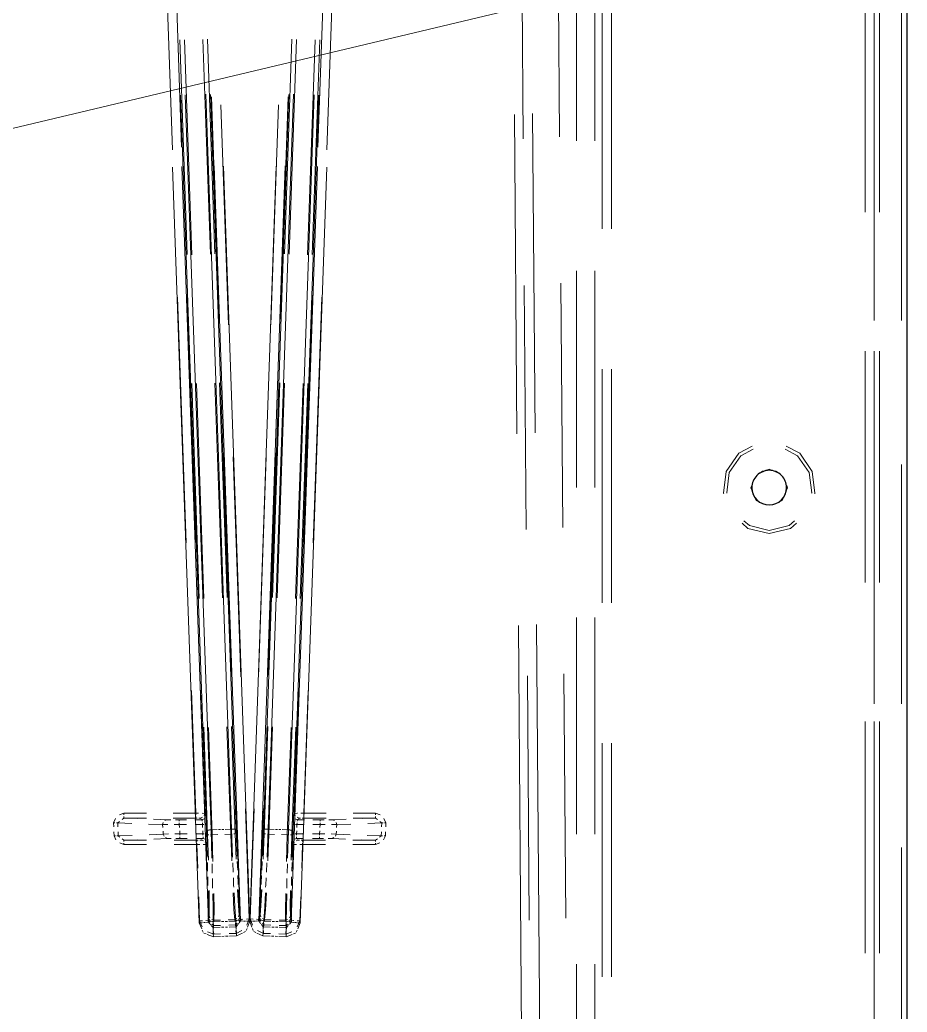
# Model space of a CAD drawing. Header units: millimetres. Extents: x 0 to 1989, y -338 to 950.
# Drawn here: x 1113.3 to 1209.8, y 230 to 338 of the extents above; entities that cross this region are included whole.
import ezdxf

# ---------------------------------------------------------------- set-up
doc = ezdxf.new("R2010")
doc.units = ezdxf.units.MM
doc.layers.add('DETAIL', color=8, linetype='Continuous')
doc.layers.add('FINE', color=9, linetype='Continuous')

msp = doc.modelspace()

# ---------------------------------------------------------------- linework, layer by layer
at = {"layer": 'DETAIL', "lineweight": 25}
for p, q in [((1209.81, 128.08), (1209.81, 894.08)), ((1133.81, 239.83), (1133.81, 240.3)), ((1137.27, 240.42), (1137.31, 239.95)), ((1139.31, 239.95), (1139.35, 240.42)), ((1142.81, 240.3), (1142.81, 239.83))]:
    msp.add_line(p, q, dxfattribs=at)
msp.add_lwpolyline([(1194.81, 285.2, 0.414205), (1196.7, 287.08, 0.414214), (1194.81, 288.97, 0.41423), (1192.92, 287.08, 0.414205)], format="xyb", close=True, dxfattribs=at)
at = {"layer": 'FINE', "lineweight": 9}
for p, q in [((1173.85, 466.29), (1173.85, 324.83)), ((1175.83, 324.83), (1175.83, 466.29)), ((1206.21, 305.25), (1206.21, 461.58)), ((1209.21, 461.58), (1209.21, 305.25)), ((1130.9, 324.11), (1129.96, 350.94)), ((1146.66, 350.94), (1145.72, 324.11)), ((1167.83, 351.58), (1168.05, 325.02)), ((1172.01, 325.25), (1171.79, 351.8)), ((1128.98, 350.56), (1129.91, 323.83)), ((1146.71, 323.83), (1147.64, 350.56)), ((949.35, 287.34), (1200.51, 347.13)), ((1205.23, 317.06), (1205.23, 342.26)), ((1206.23, 342.26), (1206.23, 317.06)), ((1206.81, 317.06), (1206.81, 342.26)), ((1176.65, 315.24), (1176.65, 340.68)), ((1177.64, 340.68), (1177.64, 315.24)), ((1130.7, 335.8), (1131.52, 312.43)), ((1132.02, 312.42), (1131.2, 335.79)), ((1133.22, 335.84), (1134.03, 312.48)), ((1134.53, 312.51), (1133.72, 335.87)), ((1142.9, 335.87), (1142.09, 312.51)), ((1142.59, 312.48), (1143.4, 335.84)), ((1145.42, 335.79), (1144.6, 312.42)), ((1145.11, 312.43), (1145.92, 335.8)), ((1133.6, 249.81), (1130.79, 329.79)), ((1131.29, 329.82), (1134.1, 249.85)), ((1136.32, 249.93), (1133.54, 329.88)), ((1134.04, 329.87), (1136.82, 249.92)), ((1134.14, 329.61), (1134.98, 305.41)), ((1139.8, 249.92), (1142.58, 329.87)), ((1143.08, 329.88), (1140.3, 249.93)), ((1141.64, 305.41), (1142.48, 329.61)), ((1142.52, 249.85), (1145.33, 329.82)), ((1145.83, 329.79), (1143.02, 249.81)), ((1136.01, 304.8), (1135.17, 328.73)), ((1141.45, 328.73), (1140.61, 304.8)), ((1167.36, 292.93), (1167.09, 327.66)), ((1169.07, 327.77), (1169.34, 293.04)), ((1132.81, 239.74), (1129.93, 321.93)), ((1130.93, 322.03), (1133.81, 239.83)), ((1137.31, 239.95), (1134.45, 322.09)), ((1135.45, 322.07), (1138.31, 239.93)), ((1138.31, 239.93), (1141.17, 322.07)), ((1142.17, 322.09), (1139.31, 239.95)), ((1142.81, 239.83), (1145.69, 322.03)), ((1146.69, 321.93), (1143.81, 239.74)), ((1173.85, 310.68), (1173.85, 287.11)), ((1175.83, 287.11), (1175.83, 310.68)), ((1168.17, 309.09), (1168.38, 282.53)), ((1172.35, 282.76), (1172.13, 309.32)), ((1130.47, 307.79), (1131.41, 281.07)), ((1132.4, 281.17), (1131.46, 308.01)), ((1145.16, 308.01), (1144.22, 281.17)), ((1145.21, 281.07), (1146.15, 307.79)), ((1205.23, 276.75), (1205.23, 301.94)), ((1206.23, 301.94), (1206.23, 276.75)), ((1206.81, 276.75), (1206.81, 301.94)), ((1176.65, 274.55), (1176.65, 299.98)), ((1177.64, 299.98), (1177.64, 274.55)), ((1132.01, 298.41), (1132.82, 275.04)), ((1133.32, 275.03), (1132.51, 298.4)), ((1134.52, 298.46), (1135.34, 275.09)), ((1135.84, 275.13), (1135.02, 298.5)), ((1141.6, 298.5), (1140.78, 275.13)), ((1141.28, 275.09), (1142.1, 298.46)), ((1144.11, 298.4), (1143.3, 275.03)), ((1143.8, 275.04), (1144.62, 298.41)), ((1135.49, 290.89), (1136.33, 266.7)), ((1137.34, 266.5), (1136.51, 290.44)), ((1140.11, 290.44), (1139.28, 266.5)), ((1140.29, 266.7), (1141.13, 290.89)), ((1206.21, 263.56), (1206.21, 289.62)), ((1209.21, 289.62), (1209.21, 263.56)), ((1194.81, 289.08), (1193.63, 288.59)), ((1195.99, 288.59), (1194.81, 289.08)), ((1168.36, 167.9), (1167.53, 272.09)), ((1173.85, 272.96), (1173.85, 249.38)), ((1175.83, 249.38), (1175.83, 272.96)), ((1172.68, 240.27), (1172.47, 266.83)), ((1168.51, 266.6), (1168.72, 240.05)), ((1133.44, 251.65), (1132.97, 265.07)), ((1205.23, 236.43), (1205.23, 261.63)), ((1206.23, 261.63), (1206.23, 236.43)), ((1206.81, 236.43), (1206.81, 261.63)), ((1133.31, 261.02), (1133.72, 249.33)), ((1134.22, 249.32), (1133.81, 261.01)), ((1135.83, 261.07), (1136.24, 249.39)), ((1136.73, 249.44), (1136.33, 261.12)), ((1140.29, 261.12), (1139.89, 249.44)), ((1142.81, 261.01), (1142.4, 249.32)), ((1142.9, 249.33), (1143.31, 261.02)), ((1176.65, 233.86), (1176.65, 259.29)), ((1177.64, 259.29), (1177.64, 233.86)), ((1124.62, 251.67), (1124.14, 251.48)), ((1124.62, 251.67), (1124.62, 251.5)), ((1127.07, 251.67), (1124.62, 251.67)), ((1132.44, 251.67), (1132.44, 251.5)), ((1132.75, 251.67), (1132.44, 251.67)), ((1133.44, 251.65), (1133.35, 251.42)), ((1133.5, 251.59), (1133.44, 251.65)), ((1133.62, 251.47), (1133.57, 251.52)), ((1138.26, 240.17), (1137.84, 252.14)), ((1138.78, 252.14), (1138.36, 240.17)), ((1143.05, 251.52), (1143, 251.47)), ((1143.18, 251.65), (1143.27, 251.42)), ((1144.18, 251.67), (1143.87, 251.67)), ((1144.18, 251.5), (1144.18, 251.67)), ((1152, 251.67), (1149.55, 251.67)), ((1152, 251.5), (1152, 251.67)), ((1152.48, 251.48), (1152, 251.67)), ((1123.71, 251.1), (1123.5, 250.62)), ((1123.5, 250.62), (1123.64, 250.62)), ((1123.5, 250.62), (1123.52, 250.18)), ((1123.81, 250.62), (1123.96, 250.62)), ((1123.96, 250.62), (1124.16, 250.78)), ((1123.96, 250.62), (1125.48, 250.56)), ((1123.97, 250.18), (1123.96, 250.62)), ((1124.42, 250.98), (1124.62, 251.14)), ((1126.08, 251.08), (1124.62, 251.14)), ((1124.62, 251.14), (1127.07, 251.14)), ((1127.31, 250.49), (1128.84, 250.44)), ((1129.29, 250.96), (1127.83, 251.02)), ((1128.84, 250.44), (1128.91, 250.66)), ((1128.84, 250.44), (1128.86, 250.11)), ((1128.84, 250.44), (1129.41, 250.44)), ((1129.08, 250.86), (1129.29, 250.96)), ((1129.72, 250.96), (1129.29, 250.96)), ((1130, 251.14), (1132.44, 251.14)), ((1130.09, 250.44), (1130.65, 250.45)), ((1130.65, 250.95), (1130.23, 250.95)), ((1131.43, 250.95), (1130.65, 250.95)), ((1130.65, 250.45), (1130.65, 250.61)), ((1130.65, 250.45), (1131.44, 250.45)), ((1130.67, 250.13), (1130.65, 250.45)), ((1133.13, 250.95), (1132.35, 250.95)), ((1132.44, 251.14), (1132.59, 251.14)), ((1132.78, 251.13), (1132.94, 251.13)), ((1133.16, 251.23), (1132.94, 251.13)), ((1132.94, 251.13), (1133, 251.07)), ((1133.07, 251.01), (1133.13, 250.95)), ((1133.35, 251.04), (1133.13, 250.95)), ((1133.13, 250.95), (1133.14, 250.79)), ((1133.16, 250.61), (1133.18, 250.45)), ((1133.18, 250.45), (1133.33, 250.45)), ((1133.62, 251.47), (1133.54, 251.24)), ((1133.68, 250.47), (1133.66, 250.78)), ((1133.69, 250.15), (1133.68, 250.47)), ((1142.94, 250.47), (1142.93, 250.15)), ((1142.96, 250.78), (1142.94, 250.47)), ((1143, 251.47), (1143.08, 251.24)), ((1143.27, 251.04), (1143.5, 250.95)), ((1143.29, 250.45), (1143.44, 250.45)), ((1143.43, 250.13), (1143.44, 250.45)), ((1143.44, 250.45), (1143.46, 250.61)), ((1144.23, 250.45), (1143.44, 250.45)), ((1143.46, 251.23), (1143.68, 251.13)), ((1143.48, 250.79), (1143.5, 250.95)), ((1143.5, 250.95), (1143.55, 251.01)), ((1143.5, 250.95), (1144.27, 250.95)), ((1143.62, 251.07), (1143.68, 251.13)), ((1143.68, 251.13), (1143.84, 251.13)), ((1144.03, 251.14), (1144.18, 251.14)), ((1144.18, 251.14), (1146.62, 251.14)), ((1145.97, 250.45), (1145.18, 250.45)), ((1145.19, 250.95), (1145.97, 250.95)), ((1145.95, 250.13), (1145.97, 250.45)), ((1145.97, 250.95), (1146.39, 250.95)), ((1145.97, 250.45), (1145.97, 250.61)), ((1146.53, 250.44), (1145.97, 250.45)), ((1146.9, 250.96), (1147.33, 250.96)), ((1147.78, 250.44), (1147.21, 250.44)), ((1147.33, 250.96), (1148.79, 251.02)), ((1147.54, 250.86), (1147.33, 250.96)), ((1147.78, 250.44), (1147.71, 250.66)), ((1147.78, 250.44), (1147.76, 250.11)), ((1149.31, 250.49), (1147.78, 250.44)), ((1149.55, 251.14), (1152, 251.14)), ((1150.54, 251.08), (1152, 251.14)), ((1152.67, 250.62), (1151.14, 250.56)), ((1152, 251.14), (1152.21, 250.98)), ((1152.46, 250.78), (1152.67, 250.62)), ((1152.67, 250.62), (1152.65, 250.18)), ((1152.67, 250.62), (1152.81, 250.62)), ((1153.12, 250.62), (1152.91, 251.1)), ((1152.98, 250.62), (1153.12, 250.62)), ((1153.1, 250.18), (1153.12, 250.62)), ((1123.54, 249.65), (1123.55, 249.2)), ((1124.01, 249.2), (1123.99, 249.65)), ((1128.9, 249.39), (1127.37, 249.33)), ((1128.88, 249.72), (1128.9, 249.39)), ((1129.47, 249.41), (1128.9, 249.39)), ((1128.99, 249.19), (1128.9, 249.39)), ((1130.72, 249.43), (1130.15, 249.42)), ((1130.72, 249.43), (1130.7, 249.75)), ((1131.5, 249.43), (1130.72, 249.43)), ((1130.72, 249.28), (1130.72, 249.43)), ((1133.21, 249.43), (1132.43, 249.43)), ((1133.2, 249.75), (1133.21, 249.43)), ((1133.21, 249.43), (1133.37, 249.44)), ((1133.21, 249.43), (1133.22, 249.28)), ((1133.69, 246.9), (1133.6, 249.81)), ((1133.71, 249.45), (1133.7, 249.77)), ((1133.72, 249.14), (1133.71, 249.45)), ((1133.83, 249.84), (1133.78, 249.84)), ((1133.91, 249.84), (1133.86, 249.84)), ((1134.1, 249.85), (1133.94, 249.85)), ((1134.1, 249.85), (1134.78, 249.88)), ((1134.1, 249.85), (1134.2, 246.79)), ((1134.91, 249.88), (1135.14, 249.89)), ((1135.28, 249.9), (1135.5, 249.9)), ((1135.61, 249.37), (1136.24, 249.39)), ((1135.64, 249.91), (1136.32, 249.93)), ((1136.24, 249.39), (1136.39, 249.4)), ((1136.24, 249.39), (1136.35, 246.49)), ((1136.47, 249.94), (1136.32, 249.93)), ((1136.43, 246.87), (1136.32, 249.93)), ((1136.55, 249.94), (1136.5, 249.94)), ((1136.64, 249.94), (1136.59, 249.94)), ((1136.84, 246.68), (1136.73, 249.44)), ((1136.82, 249.92), (1136.93, 247.01)), ((1139.69, 247.01), (1139.8, 249.92)), ((1139.89, 249.44), (1139.78, 246.68)), ((1140.03, 249.94), (1139.98, 249.94)), ((1140.12, 249.94), (1140.07, 249.94)), ((1140.3, 249.93), (1140.15, 249.94)), ((1140.3, 249.93), (1140.19, 246.87)), ((1140.23, 249.4), (1140.38, 249.39)), ((1140.27, 246.49), (1140.38, 249.39)), ((1140.3, 249.93), (1140.98, 249.91)), ((1141.12, 249.9), (1141.34, 249.9)), ((1141.48, 249.89), (1141.71, 249.88)), ((1141.84, 249.88), (1142.52, 249.85)), ((1142.42, 246.79), (1142.52, 249.85)), ((1142.68, 249.85), (1142.52, 249.85)), ((1142.76, 249.84), (1142.71, 249.84)), ((1142.84, 249.84), (1142.79, 249.84)), ((1142.91, 249.45), (1142.9, 249.14)), ((1142.92, 249.77), (1142.91, 249.45)), ((1143.02, 249.81), (1142.93, 246.9)), ((1143.25, 249.44), (1143.41, 249.43)), ((1143.4, 249.28), (1143.41, 249.43)), ((1143.41, 249.43), (1143.42, 249.75)), ((1143.41, 249.43), (1144.19, 249.43)), ((1145.12, 249.43), (1145.9, 249.43)), ((1145.9, 249.43), (1145.92, 249.75)), ((1145.9, 249.43), (1146.47, 249.42)), ((1145.9, 249.28), (1145.9, 249.43)), ((1147.15, 249.41), (1147.72, 249.39)), ((1147.63, 249.19), (1147.72, 249.39)), ((1147.74, 249.72), (1147.72, 249.39)), ((1147.72, 249.39), (1149.25, 249.33)), ((1152.63, 249.65), (1152.61, 249.2)), ((1153.07, 249.2), (1153.08, 249.65)), ((1123.55, 249.2), (1123.7, 249.21)), ((1123.55, 249.2), (1123.76, 248.77)), ((1123.87, 249.21), (1124.01, 249.2)), ((1125.54, 249.26), (1124.01, 249.2)), ((1124.2, 249.06), (1124.01, 249.2)), ((1124.62, 248.74), (1124.43, 248.88)), ((1124.62, 248.74), (1126.1, 248.79)), ((1127.1, 248.74), (1124.62, 248.74)), ((1124.62, 248.41), (1124.62, 248.27)), ((1127.88, 248.86), (1129.36, 248.92)), ((1129.36, 248.92), (1129.16, 249.01)), ((1129.36, 248.92), (1129.78, 248.92)), ((1132.56, 248.74), (1130.08, 248.74)), ((1130.29, 248.93), (1130.72, 248.93)), ((1130.72, 248.93), (1131.5, 248.93)), ((1132.71, 248.74), (1132.56, 248.74)), ((1132.56, 248.41), (1132.56, 248.27)), ((1133.06, 248.75), (1132.9, 248.74)), ((1133.11, 248.81), (1133.06, 248.75)), ((1133.06, 248.75), (1133.27, 248.66)), ((1133.23, 249.09), (1133.23, 248.93)), ((1133.23, 248.93), (1133.45, 248.84)), ((1133.46, 248.48), (1133.56, 248.27)), ((1133.64, 248.66), (1133.73, 248.45)), ((1133.72, 249.33), (1133.81, 246.57)), ((1134.06, 249.32), (1134.22, 249.32)), ((1134.22, 249.32), (1134.85, 249.34)), ((1134.31, 246.42), (1134.22, 249.32)), ((1142.4, 249.32), (1141.77, 249.34)), ((1142.4, 249.32), (1142.31, 246.42)), ((1142.4, 249.32), (1142.56, 249.32)), ((1142.81, 246.57), (1142.9, 249.33)), ((1142.89, 248.45), (1142.98, 248.66)), ((1142.89, 248.45), (1142.94, 248.39)), ((1143.06, 248.27), (1143.16, 248.48)), ((1143.17, 248.84), (1143.39, 248.93)), ((1143.35, 248.66), (1143.56, 248.75)), ((1143.39, 248.93), (1143.39, 249.09)), ((1144.17, 248.93), (1143.39, 248.93)), ((1143.44, 248.87), (1143.39, 248.93)), ((1143.56, 248.75), (1143.51, 248.81)), ((1143.72, 248.74), (1143.56, 248.75)), ((1144.06, 248.74), (1143.91, 248.74)), ((1146.54, 248.74), (1144.06, 248.74)), ((1144.06, 248.41), (1144.06, 248.27)), ((1145.9, 248.93), (1145.12, 248.93)), ((1146.33, 248.93), (1145.9, 248.93)), ((1147.26, 248.92), (1146.84, 248.92)), ((1147.26, 248.92), (1147.46, 249.01)), ((1148.74, 248.86), (1147.26, 248.92)), ((1152, 248.74), (1149.52, 248.74)), ((1152, 248.74), (1150.52, 248.79)), ((1151.08, 249.26), (1152.61, 249.2)), ((1152.19, 248.88), (1152, 248.74)), ((1152, 248.27), (1152.45, 248.43)), ((1152, 248.41), (1152, 248.27)), ((1152.61, 249.2), (1152.42, 249.06)), ((1152.61, 249.2), (1152.76, 249.21)), ((1152.86, 248.77), (1153.07, 249.2)), ((1152.93, 249.21), (1153.07, 249.2)), ((1132.56, 248.27), (1132.87, 248.27)), ((1143.75, 248.27), (1144.06, 248.27)), ((1149.52, 248.27), (1152, 248.27)), ((1206.21, 221.88), (1206.21, 247.93)), ((1209.21, 247.93), (1209.21, 221.88)), ((1133.73, 245.35), (1133.71, 246.32)), ((1134.21, 246.18), (1134.24, 245.16)), ((1136.5, 245.24), (1136.46, 246.26)), ((1136.95, 246.43), (1137, 245.46)), ((1139.62, 245.46), (1139.67, 246.43)), ((1140.16, 246.26), (1140.12, 245.24)), ((1142.38, 245.16), (1142.41, 246.18)), ((1142.91, 246.32), (1142.89, 245.35)), ((1143.77, 239.98), (1143.86, 242.57)), ((1132.81, 239.74), (1133.12, 239.76)), ((1133.09, 239.08), (1132.81, 239.74)), ((1133.16, 239.98), (1132.85, 239.98)), ((1133.18, 239.76), (1133.28, 239.77)), ((1133.34, 239.77), (1133.44, 239.77)), ((1133.91, 240.1), (1133.81, 240.3)), ((1133.81, 239.83), (1133.96, 239.65)), ((1134.01, 239.8), (1133.85, 239.96)), ((1133.89, 240.51), (1133.88, 240.34)), ((1133.89, 240.51), (1133.99, 240.29)), ((1133.97, 239.99), (1133.93, 240.06)), ((1134.07, 239.94), (1134, 239.97)), ((1134.33, 239.85), (1134.12, 239.92)), ((1134.19, 240.11), (1134.41, 240.03)), ((1135.08, 239.88), (1134.33, 239.85)), ((1134.33, 239.85), (1134.33, 239.66)), ((1134.4, 239.85), (1134.41, 240.03)), ((1135.12, 240.05), (1134.41, 240.03)), ((1135.48, 239.89), (1135.23, 239.88)), ((1135.88, 239.9), (1135.63, 239.9)), ((1136.69, 240.11), (1135.98, 240.08)), ((1136.79, 239.94), (1136.03, 239.91)), ((1136.69, 240.11), (1136.91, 240.21)), ((1136.69, 240.11), (1136.72, 239.93)), ((1136.76, 239.71), (1136.78, 239.53)), ((1136.93, 239.7), (1136.78, 239.53)), ((1136.99, 240.03), (1136.79, 239.94)), ((1136.8, 239.75), (1136.79, 239.94)), ((1136.81, 239.65), (1136.81, 239.71)), ((1137.11, 240.08), (1137.04, 240.05)), ((1137.09, 240.4), (1137.18, 240.62)), ((1137.09, 239.65), (1137.14, 239.72)), ((1137.26, 240.08), (1137.11, 239.91)), ((1137.17, 240.17), (1137.14, 240.1)), ((1137.17, 239.76), (1137.31, 239.95)), ((1137.2, 240.45), (1137.18, 240.62)), ((1137.27, 240.42), (1137.18, 240.21)), ((1137.78, 239.92), (1137.68, 239.92)), ((1137.94, 239.92), (1137.84, 239.92)), ((1137.95, 240.15), (1138.26, 240.17)), ((1138.31, 239.93), (1138, 239.93)), ((1138.01, 239.49), (1138.26, 240.17)), ((1138.31, 239.93), (1138.07, 239.26)), ((1138.31, 239.93), (1138.62, 239.93)), ((1138.55, 239.26), (1138.31, 239.93)), ((1138.67, 240.15), (1138.36, 240.17)), ((1138.36, 240.17), (1138.61, 239.49)), ((1138.68, 239.92), (1138.78, 239.92)), ((1138.84, 239.92), (1138.95, 239.92)), ((1139.31, 239.95), (1139.46, 239.76)), ((1139.44, 240.21), (1139.35, 240.42)), ((1139.51, 239.91), (1139.36, 240.08)), ((1139.45, 240.62), (1139.42, 240.45)), ((1139.45, 240.62), (1139.53, 240.4)), ((1139.48, 240.1), (1139.45, 240.17)), ((1139.48, 239.72), (1139.53, 239.65)), ((1139.58, 240.05), (1139.51, 240.08)), ((1139.83, 239.94), (1139.63, 240.03)), ((1139.84, 239.53), (1139.69, 239.7)), ((1139.71, 240.21), (1139.93, 240.11)), ((1139.81, 239.71), (1139.81, 239.65)), ((1139.83, 239.94), (1139.82, 239.75)), ((1140.59, 239.91), (1139.83, 239.94)), ((1139.84, 239.53), (1139.86, 239.71)), ((1139.9, 239.93), (1139.93, 240.11)), ((1139.93, 240.11), (1140.64, 240.08)), ((1140.99, 239.9), (1140.74, 239.9)), ((1141.39, 239.88), (1141.14, 239.89)), ((1141.5, 240.05), (1142.21, 240.03)), ((1142.29, 239.85), (1141.54, 239.88)), ((1142.21, 240.03), (1142.43, 240.11)), ((1142.21, 240.03), (1142.23, 239.85)), ((1142.5, 239.92), (1142.29, 239.85)), ((1142.29, 239.66), (1142.29, 239.85)), ((1142.62, 239.97), (1142.55, 239.94)), ((1142.77, 239.96), (1142.61, 239.8)), ((1142.63, 240.29), (1142.73, 240.51)), ((1142.69, 240.06), (1142.65, 239.99)), ((1142.66, 239.65), (1142.81, 239.83)), ((1142.81, 240.3), (1142.71, 240.1)), ((1142.74, 240.34), (1142.73, 240.51)), ((1143.28, 239.77), (1143.18, 239.77)), ((1143.44, 239.76), (1143.34, 239.77)), ((1143.46, 239.98), (1143.77, 239.98)), ((1143.48, 239.32), (1143.77, 239.98)), ((1143.81, 239.74), (1143.51, 239.76)), ((1143.81, 239.74), (1143.53, 239.08)), ((1133.25, 238.73), (1133.15, 238.95)), ((1133.56, 238.55), (1133.33, 238.63)), ((1133.72, 238.77), (1134.39, 238.51)), ((1134, 239.61), (1134.05, 239.55)), ((1134.08, 239.51), (1134.13, 239.45)), ((1134.16, 239.41), (1134.32, 239.23)), ((1134.36, 239.45), (1134.2, 239.61)), ((1134.33, 239.52), (1134.32, 239.46)), ((1134.32, 239.42), (1134.32, 239.23)), ((1134.32, 239.23), (1135.09, 239.26)), ((1134.33, 238.92), (1134.32, 239.23)), ((1134.33, 239.62), (1134.33, 239.56)), ((1134.34, 238.6), (1134.34, 238.7)), ((1134.36, 239.45), (1134.38, 239.63)), ((1135.12, 239.47), (1134.36, 239.45)), ((1134.36, 239.45), (1134.37, 239.15)), ((1134.38, 238.8), (1134.39, 238.51)), ((1135.25, 239.26), (1135.5, 239.27)), ((1135.66, 239.28), (1135.91, 239.29)), ((1136.78, 239.53), (1136.03, 239.5)), ((1136.06, 238.57), (1136.82, 238.6)), ((1136.07, 239.29), (1136.84, 239.32)), ((1136.78, 239.53), (1136.8, 239.24)), ((1136.82, 239.55), (1136.81, 239.61)), ((1136.81, 238.89), (1136.82, 238.6)), ((1136.84, 239.32), (1136.82, 239.51)), ((1136.82, 238.6), (1137.47, 238.9)), ((1136.84, 239.32), (1136.98, 239.51)), ((1136.85, 239.01), (1136.84, 239.32)), ((1136.86, 238.69), (1136.86, 238.79)), ((1136.87, 238.32), (1136.86, 238.63)), ((1137.52, 238.63), (1136.87, 238.32)), ((1137.01, 239.55), (1137.06, 239.61)), ((1137.86, 238.79), (1137.65, 238.69)), ((1138.02, 239.12), (1137.94, 238.9)), ((1138.68, 238.9), (1138.6, 239.12)), ((1138.97, 238.69), (1138.76, 238.79)), ((1139.75, 238.32), (1139.1, 238.63)), ((1139.15, 238.9), (1139.8, 238.6)), ((1139.56, 239.61), (1139.61, 239.55)), ((1139.64, 239.51), (1139.78, 239.32)), ((1139.75, 238.32), (1139.76, 238.63)), ((1139.76, 238.69), (1139.76, 238.79)), ((1139.77, 239.01), (1139.78, 239.32)), ((1139.8, 239.51), (1139.78, 239.32)), ((1139.78, 239.32), (1140.55, 239.29)), ((1139.81, 239.61), (1139.8, 239.55)), ((1139.81, 238.89), (1139.8, 238.6)), ((1139.8, 238.6), (1140.56, 238.57)), ((1139.84, 239.53), (1139.82, 239.24)), ((1140.59, 239.5), (1139.84, 239.53)), ((1140.71, 239.29), (1140.96, 239.28)), ((1141.12, 239.27), (1141.37, 239.26)), ((1142.26, 239.45), (1141.5, 239.47)), ((1141.53, 239.26), (1142.3, 239.23)), ((1142.24, 238.8), (1142.23, 238.51)), ((1142.23, 238.51), (1142.9, 238.77)), ((1142.24, 239.63), (1142.26, 239.45)), ((1142.26, 239.45), (1142.25, 239.15)), ((1142.42, 239.61), (1142.26, 239.45)), ((1142.28, 238.6), (1142.28, 238.7)), ((1142.29, 239.56), (1142.29, 239.62)), ((1142.29, 238.92), (1142.3, 239.23)), ((1142.3, 239.46), (1142.3, 239.52)), ((1142.3, 239.23), (1142.3, 239.42)), ((1142.3, 239.23), (1142.46, 239.41)), ((1142.49, 239.45), (1142.54, 239.51)), ((1142.57, 239.55), (1142.62, 239.61)), ((1143.29, 238.63), (1143.06, 238.55)), ((1143.47, 238.95), (1143.37, 238.73)), ((1134.36, 238.23), (1133.69, 238.49)), ((1134.36, 238.23), (1134.34, 238.54)), ((1135.13, 238.26), (1134.36, 238.23)), ((1134.39, 238.51), (1135.15, 238.54)), ((1135.54, 238.28), (1135.28, 238.27)), ((1135.95, 238.29), (1135.69, 238.28)), ((1136.87, 238.32), (1136.1, 238.3)), ((1140.52, 238.3), (1139.75, 238.32)), ((1140.93, 238.28), (1140.67, 238.29)), ((1141.34, 238.27), (1141.08, 238.28)), ((1141.47, 238.54), (1142.23, 238.51)), ((1142.27, 238.23), (1141.49, 238.26)), ((1142.27, 238.23), (1142.28, 238.54)), ((1142.93, 238.49), (1142.27, 238.23)), ((1173.85, 235.24), (1173.85, 164.51)), ((1175.83, 164.51), (1175.83, 235.24))]:
    msp.add_line(p, q, dxfattribs=at)
for points in [[(1189.86, 286.43), (1189.85, 286.48), (1190.14, 288.85), (1191.49, 290.82), (1192.95, 291.59)], [(1196.67, 291.59), (1198.13, 290.82), (1199.49, 288.85), (1199.77, 286.48), (1199.76, 286.43)], [(1190.21, 286.48), (1190.19, 286.52), (1190.46, 288.73), (1191.73, 290.56), (1193.08, 291.27)], [(1196.54, 291.27), (1197.89, 290.56), (1199.16, 288.73), (1199.43, 286.52), (1199.41, 286.48)], [(1192.91, 287.32), (1192.81, 287.08), (1193.4, 285.67), (1194.1, 285.37)], [(1195.52, 285.37), (1196.22, 285.67), (1196.81, 287.08), (1196.71, 287.32)], [(1194.81, 282.08), (1192.49, 282.65), (1191.85, 283.22)], [(1194.81, 282.43), (1192.65, 282.96), (1192.06, 283.49)], [(1197.56, 283.49), (1196.97, 282.96), (1194.81, 282.43)], [(1197.77, 283.22), (1197.13, 282.65), (1194.81, 282.08)], [(1169.51, 272.2), (1170.34, 168.02), (1171.42, 166.94)], [(1131.97, 265.03), (1132.44, 251.67), (1130, 251.67)], [(1143.65, 265.07), (1143.18, 251.65), (1143.12, 251.59)], [(1146.62, 251.67), (1144.18, 251.67), (1144.65, 265.03)], [(1141.01, 249.37), (1140.38, 249.39), (1140.79, 261.07)], [(1133.44, 251.65), (1133.14, 251.67), (1133.13, 251.67)], [(1136.84, 252.18), (1137.26, 240.08), (1137.23, 240.25)], [(1139.39, 240.25), (1139.36, 240.08), (1139.78, 252.18)], [(1143.49, 251.67), (1143.48, 251.67), (1143.18, 251.65)], [(1124.62, 251.3), (1124.62, 251.3), (1124.62, 251.14)], [(1130.65, 250.79), (1130.65, 250.8), (1130.65, 250.95)], [(1132.39, 250.45), (1133.18, 250.45), (1133.19, 250.13)], [(1132.44, 251.3), (1132.44, 251.3), (1132.44, 251.14)], [(1133.52, 250.46), (1133.53, 250.46), (1133.68, 250.47)], [(1133.65, 251.15), (1133.65, 251.17), (1133.62, 251.47)], [(1142.94, 250.47), (1143.09, 250.46), (1143.1, 250.46)], [(1143, 251.47), (1142.97, 251.17), (1142.97, 251.15)], [(1144.18, 251.14), (1144.18, 251.3), (1144.18, 251.3)], [(1145.97, 250.79), (1145.97, 250.8), (1145.97, 250.95)], [(1152, 251.14), (1152, 251.3), (1152, 251.3)], [(1133.56, 249.44), (1133.57, 249.44), (1133.71, 249.45)], [(1133.75, 249.83), (1133.75, 249.83), (1133.6, 249.81)], [(1136.58, 249.41), (1136.59, 249.41), (1136.73, 249.44)], [(1136.82, 249.92), (1136.67, 249.94), (1136.67, 249.94)], [(1139.95, 249.94), (1139.95, 249.94), (1139.8, 249.92)], [(1139.89, 249.44), (1140.03, 249.41), (1140.04, 249.41)], [(1143.02, 249.81), (1142.87, 249.83), (1142.87, 249.83)], [(1142.91, 249.45), (1143.06, 249.44), (1143.06, 249.44)], [(1124.17, 248.43), (1124.62, 248.27), (1127.1, 248.27)], [(1124.62, 248.74), (1124.62, 248.6), (1124.62, 248.59)], [(1130.72, 248.93), (1130.72, 249.08), (1130.72, 249.09)], [(1132.45, 248.93), (1133.23, 248.93), (1133.18, 248.87)], [(1132.56, 248.74), (1132.56, 248.6), (1132.56, 248.59)], [(1133.65, 245.67), (1133.56, 248.27), (1133.61, 248.32)], [(1133.68, 248.39), (1133.73, 248.45), (1133.73, 248.75), (1133.73, 248.76)], [(1133.72, 249.33), (1133.87, 249.32), (1133.87, 249.32)], [(1142.75, 249.32), (1142.75, 249.32), (1142.9, 249.33)], [(1142.89, 248.76), (1142.89, 248.75), (1142.89, 248.45)], [(1143.01, 248.32), (1143.06, 248.27), (1142.97, 245.67)], [(1144.06, 248.74), (1144.06, 248.6), (1144.06, 248.59)], [(1145.9, 248.93), (1145.9, 249.08), (1145.9, 249.09)], [(1152, 248.74), (1152, 248.6), (1152, 248.59)], [(1130.08, 248.27), (1132.56, 248.27), (1132.65, 245.68)], [(1133.24, 248.27), (1133.26, 248.27), (1133.56, 248.27)], [(1143.06, 248.27), (1143.36, 248.27), (1143.38, 248.27)], [(1143.97, 245.68), (1144.06, 248.27), (1146.54, 248.27)], [(1133.77, 243.79), (1133.77, 244.02), (1133.75, 244.76)], [(1134.26, 244.55), (1134.28, 243.76), (1134.28, 243.53)], [(1136.58, 243.61), (1136.56, 243.85), (1136.53, 244.63)], [(1137.02, 244.88), (1137.05, 244.14), (1137.07, 243.91)], [(1139.55, 243.91), (1139.57, 244.14), (1139.6, 244.88)], [(1140.09, 244.63), (1140.06, 243.85), (1140.04, 243.61)], [(1142.34, 243.53), (1142.34, 243.76), (1142.36, 244.55)], [(1142.87, 244.76), (1142.85, 244.02), (1142.85, 243.79)], [(1133.81, 240.3), (1133.81, 241.78), (1133.78, 243.21)], [(1133.89, 243.26), (1133.91, 241.5), (1133.89, 240.51)], [(1134.3, 242.91), (1134.32, 241.41), (1134.33, 239.85)], [(1134.41, 240.03), (1134.43, 241.07), (1134.4, 242.93)], [(1136.5, 243.01), (1136.6, 241.15), (1136.69, 240.11)], [(1136.79, 239.94), (1136.68, 241.49), (1136.61, 243)], [(1137.18, 240.62), (1137.09, 241.61), (1136.99, 243.37)], [(1137.1, 243.33), (1137.17, 241.9), (1137.27, 240.42)], [(1139.35, 240.42), (1139.45, 241.9), (1139.52, 243.33)], [(1139.63, 243.37), (1139.53, 241.61), (1139.45, 240.62)], [(1140.01, 243), (1139.94, 241.49), (1139.83, 239.94)], [(1139.93, 240.11), (1140.02, 241.15), (1140.12, 243.01)], [(1142.22, 242.93), (1142.19, 241.07), (1142.21, 240.03)], [(1142.29, 239.85), (1142.3, 241.41), (1142.33, 242.91)], [(1142.73, 240.51), (1142.71, 241.5), (1142.73, 243.26)], [(1142.84, 243.21), (1142.81, 241.78), (1142.81, 240.3)], [(1132.76, 242.57), (1132.85, 239.98), (1133.14, 239.32)], [(1133.86, 240.13), (1133.85, 239.96), (1133.76, 242.56)], [(1142.87, 242.56), (1142.77, 239.96), (1142.76, 240.13)], [(1133.5, 239.78), (1133.51, 239.78), (1133.81, 239.83)], [(1133.85, 239.96), (1133.55, 239.99), (1133.53, 239.99)], [(1137.26, 240.08), (1137.56, 240.13), (1137.57, 240.13)], [(1137.61, 239.92), (1137.61, 239.92), (1137.31, 239.95)], [(1139.01, 239.92), (1139.01, 239.92), (1139.31, 239.95)], [(1139.36, 240.08), (1139.06, 240.13), (1139.05, 240.13)], [(1142.77, 239.96), (1143.07, 239.99), (1143.09, 239.99)], [(1143.12, 239.78), (1143.11, 239.78), (1142.81, 239.83)], [(1134.34, 238.76), (1134.33, 238.84), (1134.33, 238.86)], [(1136.85, 238.85), (1136.85, 238.93), (1136.85, 238.95)], [(1139.77, 238.85), (1139.77, 238.93), (1139.77, 238.95)], [(1142.28, 238.76), (1142.29, 238.84), (1142.29, 238.86)]]:
    msp.add_lwpolyline(points, dxfattribs=at)

doc.saveas('drawing.dxf')
